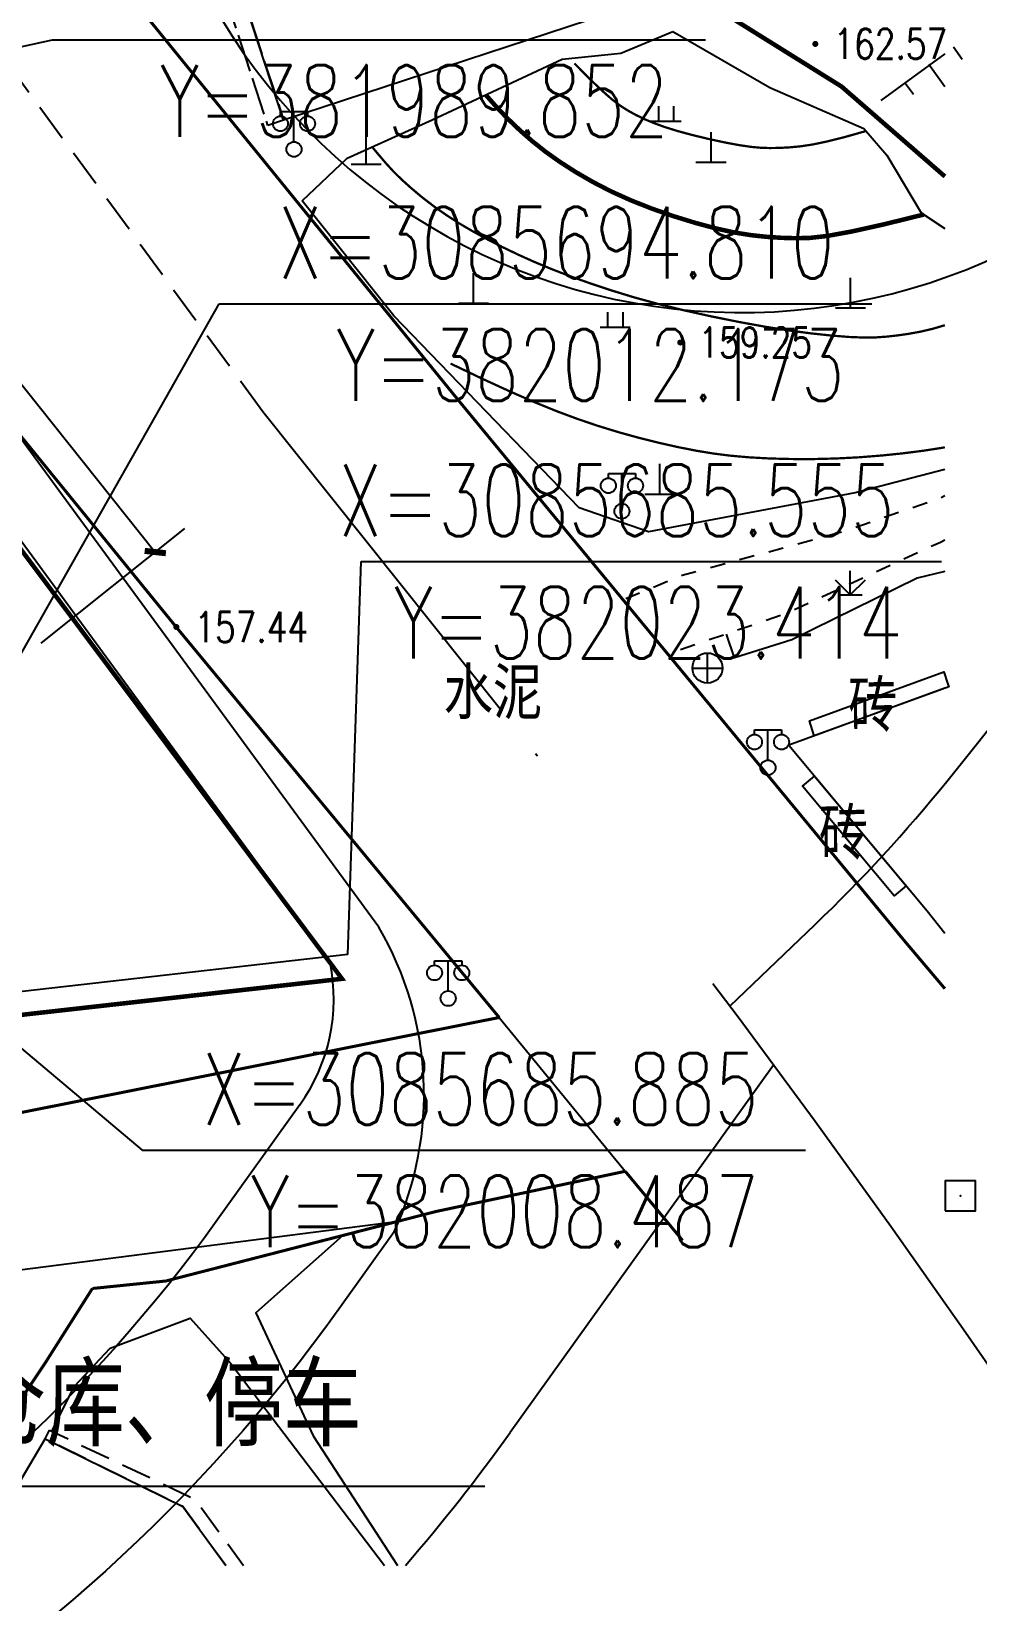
# Model space of a CAD drawing. Extents: x -809667 to 586099, y 3084146 to 3634412.
# Drawn here: x 382012.9 to 382044.3, y 3085664.1 to 3085716.2 of the extents above; entities that cross this region are included whole.
import ezdxf
from ezdxf.enums import TextEntityAlignment as Align

# ---------------------------------------------------------------- set-up
doc = ezdxf.new("R2010")
doc.units = 0
doc.header["$LTSCALE"] = 0.5
doc.header["$PDSIZE"] = 0.2
for name, pattern in [('DASHDOT', [25.4, 12.7, -6.35, 0, -6.35]), ('DASHED', [0.75, 0.5, -0.25]), ('X3', [5, 4, -1]), ('X39', [3, 2.5, -0.5]), ('X5', [3, 2, -1]), ('X6', [2, 1, -1])]:
    doc.linetypes.add(name, pattern=pattern)
doc.layers.get('0').update_dxf_attribs({"linetype": 'CONTINUOUS'})
doc.layers.get('Defpoints').update_dxf_attribs({"linetype": 'CONTINUOUS'})
for name, color, linetype in [('0-人行道线', 46, 'CONTINUOUS'), ('DIM_COOR', 3, 'CONTINUOUS'), ('dxt', 252, 'CONTINUOUS'), ('GCD', 252, 'CONTINUOUS'), ('JMD', 7, 'CONTINUOUS'), ('KZD', 252, 'CONTINUOUS'), ('PUB_DIM', 3, 'CONTINUOUS'), ('PUB_TEXT', 7, 'CONTINUOUS'), ('RD-中线', 1, 'DASHDOT'), ('文字', 7, 'CONTINUOUS'), ('道路', 4, 'CONTINUOUS')]:
    doc.layers.add(name, color=color, linetype=linetype)
doc.styles.add('_TCH_DIM', font='SIMPLEX', dxfattribs={"bigfont": 'GBCBIG'})
doc.styles.add('_TCH_DIM_T3', font='SIMPLEX', dxfattribs={"width": 0.705882, "bigfont": 'GBCBIG'})
doc.styles.add('HZ', font='', dxfattribs={"width": 0.8})
doc.styles.get("Standard").update_dxf_attribs({"font": 'rs.shx', "bigfont": 'hztxt.shx'})
doc.styles.get('HZ').set_extended_font_data('NSimSun')
doc.linetypes.add('10421', pattern='A,2,[150,AAA.SHX,S=1,R=0,X=0,Y=1],1e-11', length=2)
doc.linetypes.add('10422', pattern='A,2,[150,AAA.SHX,S=1,R=0,X=0,Y=1],2,[177,AAA.SHX,S=1,R=0,X=0,Y=0.8],1e-09', length=4)
doc.linetypes.add('1161', pattern='A,0,[149,AAA.SHX,S=0.15,R=0,X=0,Y=0],-1.6', length=1.6)
doc.linetypes.add('443', pattern='A,5,[169,AAA.SHX,S=0.83,R=0,X=0,Y=0],5', length=10)
doc.dimstyles.new('_TCH_ARCH&&1', dxfattribs={"dimtxt": 1.4875, "dimasz": 0.5, "dimexe": 1.25, "dimexo": 1.5, "dimgap": 0.63125, "dimtad": 1, "dimdec": 1, "dimzin": 0, "dimdsep": 46, "dimtxsty": '_TCH_DIM_T3', "dimblk": 'ARCHTICK', "dimcen": 0.09, "dimclrt": 7, "dimazin": 2, "dimtfac": 1, "dimtdec": 1, "dimtix": 1, "dimtmove": 2, "dimatfit": 3, "dimfxl": 0, "dimtolj": 1, "dimtzin": 0, "dimarcsym": 0})

# ---------------------------------------------------------------- blocks, each defined once
blk = doc.blocks.new('gc111')
for p, q in [((0, 0), (0, 2)), ((-1, 0), (1, 0))]:
    blk.add_line(p, q)
blk = doc.blocks.new('gc119')
at = {"color": 0}
for p, q in [((-1, 0), (1, 0)), ((-0.5, 1), (-0.5, 0)), ((0.5, 1), (0.5, 0))]:
    blk.add_line(p, q, dxfattribs=at)
blk = doc.blocks.new('gc097')
at = {"color": 0}
for p, q in [((-0.9, 2.2), (-0.9, 2.5)), ((-0.9, 2.5), (0.9, 2.5)), ((0, 0.5), (0, 2.5)), ((0.9, 2.5), (0.9, 2.2))]:
    blk.add_line(p, q, dxfattribs=at)
for centre in [(-0.9, 1.7), (0.9, 1.7), (0, 0)]:
    blk.add_circle(centre, 0.5, dxfattribs=at)
blk = doc.blocks.new('gc124')
at = {"color": 0}
for p, q in [((0, 0), (0, 1.6)), ((-1, 1), (0, 0)), ((-0.8, 0), (0.8, 0)), ((0, 0), (1, 1))]:
    blk.add_line(p, q, dxfattribs=at)
blk = doc.blocks.new('gc043')
for p, q in [((-1, 0), (1, 0)), ((0, -1), (0, 1))]:
    blk.add_line(p, q)
blk.add_circle((0, 0), 1)
blk = doc.blocks.new('gc261')
blk.add_lwpolyline([(-1, -1), (1, -1), (1, 1), (-1, 1)], close=True)
blk.add_point((0, 0))
blk = doc.blocks.new('GC200')
at = {"color": 0, "linetype": 'Continuous', "const_width": 0.2, "flags": 128}
blk.add_lwpolyline([(-0.1, 0, 1), (0.1, 0, 1)], format="xyb", close=True, dxfattribs=at)
blk = doc.blocks.new('_ArchTick')
at = {"color": 0, "linetype": 'ByBlock', "const_width": 0.4}
blk.add_lwpolyline([(-0.5, -0.5), (0.5, 0.5)], dxfattribs=at)
blk = doc.blocks.new('*D107')
at = {"layer": 'Defpoints', "color": 0, "linetype": 'Continuous', "transparency": 16777216}
for p in [(381995.909, 3085715.205), (382017.026, 3085698.898), (382012.071, 3085694.945)]:
    blk.add_point(p, dxfattribs=at)
at = {"layer": 'PUB_DIM', "color": 0, "linetype": 'Continuous', "lineweight": -2, "transparency": 16777216}
for p, q in [((381997.082, 3085716.14), (382001.841, 3085719.937)), ((382000.864, 3085719.157), (382017.026, 3085698.898)), ((382013.243, 3085695.88), (382018.003, 3085699.677))]:
    blk.add_line(p, q, dxfattribs=at)
at = {"layer": 'PUB_DIM', "color": 0, "linetype": 'Continuous', "lineweight": -2, "transparency": 16777216, "xscale": 0.5, "yscale": 0.5, "zscale": 0.5}
for p, rotation in [((382000.864, 3085719.157), 128.58050783308), ((382017.026, 3085698.898), 308.58050783308)]:
    blk.add_blockref('_ArchTick', p, dxfattribs=dict(at, rotation=rotation))
at = {"layer": 'PUB_DIM', "color": 7, "linetype": 'Continuous', "transparency": 16777216, "insert": (382010.02, 3085709.885), "char_height": 1.4875, "attachment_point": 5, "rotation": 308.5805, "style": '_TCH_DIM_T3'}
blk.add_mtext('\\A1;25.9', dxfattribs=at)

msp = doc.modelspace()

# ---------------------------------------------------------------- linework, layer by layer
at = {"linetype": 'Continuous', "flags": 128}
msp.add_lwpolyline([(381989.578, 3085695.08), (381991.789, 3085667.928), (382027.957, 3085667.928)], dxfattribs=at)
at = {"layer": '0-人行道线', "linetype": 'Continuous', "flags": 128}
msp.add_lwpolyline([(382022.825, 3085685.277), (381981.257, 3085741.996)], dxfattribs=at)
for points in [[(382021.822, 3085680.575, 0.209087), (382022.825, 3085685.277, 0.335846)], [(382021.822, 3085680.575), (382019.047, 3085676.707, -0.213756), (381983.717, 3085656.135), (381883.617, 3085645.472)]]:
    msp.add_lwpolyline(points, format="xyb", dxfattribs=at)
at = {"layer": 'DIM_COOR', "color": 3, "linetype": 'Continuous'}
for p, q in [((381989.852, 3085710.592), (382013.619, 3085715.885)), ((382013.619, 3085715.885), (382035.267, 3085715.885)), ((382012.173, 3085694.81), (382019.143, 3085707.128)), ((382019.143, 3085707.128), (382040.791, 3085707.128)), ((382023.414, 3085685.555), (382023.848, 3085698.585)), ((382023.848, 3085698.585), (382043.102, 3085698.585)), ((382008.487, 3085685.885), (382016.588, 3085679.069)), ((382016.588, 3085679.069), (382038.588, 3085679.069))]:
    msp.add_line(p, q, dxfattribs=at)
at = {"layer": 'dxt', "color": 252, "linetype": 'Continuous'}
for p, q in [((382043.497, 3085715.649, 165.577), (382043.78, 3085715.236, 165.577)), ((382042.679, 3085715.074, 165.577), (382043.21, 3085714.335, 165.577)), ((382041.873, 3085714.481, 165.577), (382042.174, 3085714.081, 165.577))]:
    msp.add_line(p, q, dxfattribs=at)
at = {"layer": 'dxt', "color": 252, "linetype": 'Continuous', "flags": 128}
for points, const_width in [([(382041.868, 3085686.008), (382027.002, 3085704.022), (382004.898, 3085731.216)], 0.1), ([(382028.431, 3085683.467), (382017.718, 3085696.414), (381990.89, 3085729.381), (381990.89, 3085729.381)], 0.1), ([(382040.599, 3085712.857), (382039.919, 3085712.665), (382039.331, 3085712.516), (382038.833, 3085712.411), (382038.425, 3085712.349), (382038.071, 3085712.316), (382037.733, 3085712.297), (382037.412, 3085712.292), (382037.107, 3085712.301), (382036.775, 3085712.332), (382036.376, 3085712.391), (382035.909, 3085712.478), (382035.374, 3085712.594), (382034.834, 3085712.724), (382034.354, 3085712.854), (382033.935, 3085712.984), (382033.574, 3085713.114), (382033.255, 3085713.248), (382032.959, 3085713.391), (382032.684, 3085713.543), (382032.433, 3085713.704), (382032.158, 3085713.915), (382031.816, 3085714.217), (382031.405, 3085714.611), (382030.927, 3085715.096)], 0.075), ([(382042.51, 3085710.088), (382041.195, 3085709.764), (382040.128, 3085709.527), (382039.308, 3085709.377), (382038.735, 3085709.313), (382038.277, 3085709.303), (382037.801, 3085709.315), (382037.308, 3085709.348), (382036.797, 3085709.402), (382036.246, 3085709.489), (382035.633, 3085709.623), (382034.959, 3085709.804), (382034.222, 3085710.03), (382033.478, 3085710.289), (382032.781, 3085710.566), (382032.13, 3085710.86), (382031.526, 3085711.173), (382030.965, 3085711.498), (382030.445, 3085711.832), (382029.964, 3085712.173), (382029.524, 3085712.523), (382029.113, 3085712.884), (382028.72, 3085713.259), (382028.344, 3085713.649), (382027.987, 3085714.053)], 0.15), ([(382014.94, 3085674.483), (382017.376, 3085674.731), (382026.337, 3085677.036), (382032.61, 3085678.368)], 0.1), ([(382001.605, 3085639.309), (382004.064, 3085644.33), (382005.578, 3085647.673), (382006.654, 3085652.792), (382007.537, 3085656.324), (382009.811, 3085665.178), (382012.149, 3085670.177), (382013.411, 3085672.069), (382014.94, 3085674.483)], 0.1)]:
    msp.add_lwpolyline(points, dxfattribs=dict(at, const_width=const_width))
for points, elevation in [([(382017.686, 3085721.846), (382016.265, 3085726.181), (382025.837, 3085729.32), (382028.195, 3085722.127), (382030.094, 3085722.75), (382032.063, 3085716.75), (382021.283, 3085713.215), (382018.379, 3085722.073)], 62.744), ([(382038.625, 3085691.25), (382038.89, 3085691.471), (382041.929, 3085687.833), (382041.531, 3085687.5), (382038.492, 3085691.139)], -863.755)]:
    msp.add_lwpolyline(points, close=True, dxfattribs=dict(at, elevation=elevation))
at = {"layer": 'dxt', "color": 252, "linetype": 'X3', "flags": 128}
for points, const_width in [([(382043.21, 3085711.35), (382039.783, 3085714.331), (382035.978, 3085716.703), (382032.685, 3085721.194), (382030.955, 3085727.145)], 0.15), ([(381864.996, 3085663.509), (381931.36, 3085669.63), (381937.99, 3085670.661), (381949.415, 3085671.766), (381979.087, 3085675.645), (381996.535, 3085677.128), (382028.431, 3085683.467)], 0.1)]:
    msp.add_lwpolyline(points, dxfattribs=dict(at, const_width=const_width))
at = {"layer": 'dxt', "color": 252, "linetype": 'X39', "flags": 128}
msp.add_lwpolyline([(382019.706, 3085718.025), (382021.283, 3085713.215), (382020.763, 3085713.045), (382019.186, 3085717.854)], close=True, dxfattribs=at)
at = {"layer": 'dxt', "color": 252, "linetype": '10421', "flags": 128}
msp.add_lwpolyline([(382021.899, 3085710.537), (382023.389, 3085711.952), (382026.213, 3085713.224), (382030.523, 3085715.237), (382032.463, 3085715.438), (382034.192, 3085716.158)], dxfattribs=at)
at = {"layer": 'dxt', "color": 252, "linetype": '1161'}
msp.add_lwpolyline([(382034.192, 3085716.158), (382037.409, 3085714.304), (382040.526, 3085712.941), (382041.285, 3085712.061), (382042.42, 3085710.148), (382043.21, 3085709.623)], dxfattribs=at)
at = {"layer": 'dxt', "color": 252, "linetype": 'Continuous'}
msp.add_lwpolyline([(382043.21, 3085715.413), (382041.081, 3085713.87)], dxfattribs=at)
at = {"layer": 'dxt', "color": 252, "linetype": 'Continuous', "const_width": 0.075}
for points in [[(382043.21, 3085706.419), (382042.804, 3085706.299), (382042.397, 3085706.204), (382042.014, 3085706.134), (382041.641, 3085706.08), (382041.276, 3085706.04), (382040.92, 3085706.014), (382040.522, 3085706.009), (382040.032, 3085706.029), (382039.451, 3085706.075), (382038.777, 3085706.147), (382038.03, 3085706.245), (382037.229, 3085706.372), (382036.373, 3085706.528), (382035.463, 3085706.711), (382034.552, 3085706.914), (382033.693, 3085707.126), (382032.884, 3085707.348), (382032.128, 3085707.58), (382031.421, 3085707.816), (382030.762, 3085708.051), (382030.151, 3085708.286), (382029.587, 3085708.521), (382029.056, 3085708.76), (382028.542, 3085709.007), (382028.044, 3085709.262), (382027.564, 3085709.525), (382027.104, 3085709.796), (382026.669, 3085710.076), (382026.259, 3085710.364), (382025.873, 3085710.661), (382025.52, 3085710.956), (382025.205, 3085711.239), (382024.929, 3085711.51), (382024.691, 3085711.769), (382024.498, 3085711.994), (382024.356, 3085712.162), (382024.264, 3085712.273), (382024.222, 3085712.327)], [(382043.21, 3085702.372), (382043.095, 3085702.35), (382042.494, 3085702.257), (382041.835, 3085702.173), (382041.118, 3085702.099), (382040.371, 3085702.04), (382039.622, 3085702.001), (382038.872, 3085701.981), (382038.12, 3085701.982), (382037.394, 3085702.001), (382036.719, 3085702.038), (382036.097, 3085702.093), (382035.527, 3085702.165), (382034.965, 3085702.258), (382034.368, 3085702.376), (382033.735, 3085702.518), (382033.068, 3085702.684), (382032.384, 3085702.873), (382031.704, 3085703.082), (382031.028, 3085703.311), (382030.355, 3085703.561), (382029.631, 3085703.855), (382028.799, 3085704.217), (382027.861, 3085704.648), (382026.817, 3085705.147)]]:
    msp.add_lwpolyline(points, dxfattribs=at)
at = {"layer": 'dxt', "color": 252, "linetype": '10422'}
for points in [[(382043.21, 3085701.632), (382040.238, 3085700.859), (382033.382, 3085699.572), (382031.082, 3085700.364), (382024.937, 3085706.734), (382021.899, 3085710.537)], [(382043.21, 3085698.254), (382042.296, 3085698.036), (382038.136, 3085695.99), (382036.238, 3085695.39), (382035.969, 3085696.18)]]:
    msp.add_lwpolyline(points, dxfattribs=at)
at = {"layer": 'dxt', "color": 252, "linetype": '443', "const_width": 0.15, "flags": 128}
msp.add_lwpolyline([(381947.953, 3085676.717), (381958.938, 3085677.5), (381989.875, 3085681), (382023.219, 3085684.75), (382011.438, 3085700.5), (382011.219, 3085700.75)], dxfattribs=at)
at = {"layer": 'dxt', "color": 252, "linetype": 'X6', "flags": 128}
for points in [[(382032.626, 3085697.356), (382034.495, 3085698.127), (382039.825, 3085699.581), (382043.025, 3085700.679), (382043.21, 3085700.771)], [(382043.21, 3085699.292), (382043.068, 3085699.22), (382037.932, 3085696.849), (382034.109, 3085695.546)]]:
    msp.add_lwpolyline(points, dxfattribs=at)
at = {"layer": 'dxt', "color": 252, "linetype": 'Continuous', "flags": 128}
msp.add_lwpolyline([(382043.299, 3085694.553), (382043.338, 3085694.43), (382038.878, 3085692.808), (382038.723, 3085693.303), (382043.174, 3085694.922)], close=True, dxfattribs=at)
msp.add_lwpolyline([(382043.21, 3085694.383), (382038.031, 3085692.5), (382042.625, 3085687), (382043.21, 3085686.259)], dxfattribs=at)
at = {"layer": 'dxt', "color": 252, "linetype": 'Continuous', "const_width": 0.1, "flags": 128}
for points, elevation in [([(382041.868, 3085686.008), (382043.21, 3085684.422)], 159.189), ([(382034.514, 3085676.073), (382032.61, 3085678.368)], 154.437)]:
    msp.add_lwpolyline(points, dxfattribs=dict(at, elevation=elevation))
at = {"layer": 'dxt', "color": 252, "linetype": '1161', "flags": 128}
msp.add_lwpolyline([(382028.431, 3085683.467), (382032.61, 3085678.368)], dxfattribs=at)
at = {"layer": 'dxt', "color": 252, "linetype": '10421'}
msp.add_lwpolyline([(382023.242, 3085676.24), (382020.363, 3085673.678), (382022.266, 3085669.597), (382025.057, 3085665.304)], dxfattribs=at)
at = {"layer": 'dxt', "color": 252, "linetype": '1161', "elevation": -859.572, "flags": 128}
msp.add_lwpolyline([(382013.594, 3085669.75), (382014.344, 3085671.25), (382015.531, 3085672.5), (382018.188, 3085673.5), (382019.531, 3085672), (382024.632, 3085665.304)], dxfattribs=at)
at = {"layer": 'dxt', "color": 252, "linetype": 'X5', "elevation": -852.012, "flags": 128}
msp.add_lwpolyline([(382019.361, 3085665.304), (382017.938, 3085667.25), (382013.375, 3085669.5), (382013.517, 3085669.788), (382018.344, 3085667.5), (382019.95, 3085665.304)], dxfattribs=at)
at = {"layer": 'dxt', "color": 252, "linetype": 'Continuous', "elevation": -852.012, "flags": 128}
msp.add_lwpolyline([(382018.124, 3085657.028), (382014.955, 3085654.712), (382009.622, 3085660.551), (382011.156, 3085665.75), (382013.375, 3085669.5), (382017.938, 3085667.25), (382019.361, 3085665.304)], dxfattribs=at)
at = {"layer": 'RD-中线', "ltscale": 3}
for points in [[(382036.075, 3085683.845), (382038.911, 3085686.555, 0.032219), (382043.27, 3085691.292, 0.041886), (382091.64, 3085762.666, -0.055211), (382112.982, 3085793.862, -0.055211)], [(382107.084, 3085562.662), (382066.549, 3085636.536, 0.04299), (382028.471, 3085693.68), (382020.591, 3085703.551)], [(382037.532, 3085681.887), (382028.797, 3085669.712, -0.022642), (382025.322, 3085665.304, -0.022642)]]:
    msp.add_lwpolyline(points, format="xyb", dxfattribs=at)
at = {"layer": '文字', "color": 3, "linetype": 'Continuous'}
msp.add_line((382023.414, 3085685.555, -859.056), (381989.22, 3085681.657, -859.056), dxfattribs=at)
at = {"layer": '道路', "linetype": 'Continuous'}
msp.add_line((381990.585, 3085672.275, -859.056), (382025.107, 3085676.719, -859.056), dxfattribs=at)
at = {"layer": '道路', "color": 1, "linetype": 'DASHED', "ltscale": 5, "flags": 128}
msp.add_lwpolyline([(382020.591, 3085703.551), (381988.991, 3085746.669)], dxfattribs=at)
at = {"layer": '道路', "linetype": 'Continuous', "flags": 128}
msp.add_lwpolyline([(382024.438, 3085686.459), (381982.87, 3085743.179)], dxfattribs=at)
for points in [[(382017.999, 3085718.929, 0.577563), (382052.693, 3085715.034, 0.494375)], [(382024.95, 3085676.358, 0.243691), (382024.438, 3085686.459, 0.335846)], [(382024.95, 3085676.358), (382023.11, 3085673.792, -0.213756), (381984.246, 3085651.163), (381868.1, 3085638.791)]]:
    msp.add_lwpolyline(points, format="xyb", dxfattribs=at)

# ---------------------------------------------------------------- block references
at = {"layer": 'dxt', "color": 8, "linetype": 'Continuous', "xscale": 0.5, "yscale": 0.5}
for name, p in [('gc097', (382021.625, 3085712.25, -857.606)), ('gc119', (382033.961, 3085713.182, 0.714)), ('gc119', (382032.275, 3085706.352, 0.713)), ('gc097', (382032.5, 3085700.25, -859.313)), ('gc124', (382040.072, 3085697.478)), ('gc097', (382037.344, 3085691.75, -860.264)), ('gc097', (382026.738, 3085684.1, -859.596))]:
    msp.add_blockref(name, p, dxfattribs=at)
at = {"layer": 'dxt', "color": 252, "linetype": 'Continuous', "xscale": 0.5, "yscale": 0.5}
for name, p in [('gc111', (382024.018, 3085711.756, 0.714)), ('gc111', (382035.455, 3085711.821, 0.713)), ('gc111', (382027.581, 3085707.147, 0.714)), ('gc111', (382040.082, 3085706.994, 0.713)), ('gc111', (382033.755, 3085700.82, 0.713)), ('gc043', (382035.336, 3085695.051))]:
    msp.add_blockref(name, p, dxfattribs=at)
at = {"layer": 'GCD', "color": 8, "linetype": 'Continuous'}
ref = msp.add_blockref('GC200', (382038.914, 3085715.745, 162.57), dxfattribs=dict(at, xscale=0.5, yscale=0.5, zscale=0.5))
ref.add_attrib('height', '162.57', dxfattribs={"linetype": 'Continuous', "height": 1, "width": 0.8}).set_placement((382039.514, 3085715.745, 162.57), align=Align.MIDDLE_LEFT)
ref = msp.add_blockref('GC200', (382034.435, 3085705.845, 159.248), dxfattribs=dict(at, xscale=0.5, yscale=0.5, zscale=0.5))
ref.add_attrib('height', '159.25', dxfattribs={"linetype": 'Continuous', "height": 1, "width": 0.8}).set_placement((382035.035, 3085705.845, 159.248), align=Align.MIDDLE_LEFT)
ref = msp.add_blockref('GC200', (382017.723, 3085696.412, 157.442), dxfattribs=dict(at, xscale=0.5, yscale=0.5, zscale=0.5))
ref.add_attrib('height', '157.44', dxfattribs={"linetype": 'Continuous', "height": 1, "width": 0.8}).set_placement((382018.323, 3085696.412, 157.442), align=Align.MIDDLE_LEFT)
at = {"layer": 'KZD', "color": 252, "linetype": 'Continuous', "xscale": 0.5, "yscale": 0.5}
msp.add_blockref('gc261', (382043.723, 3085677.554, 156.339), dxfattribs=at)

# ---------------------------------------------------------------- texts
at = {"layer": 'DIM_COOR', "color": 7, "linetype": 'Continuous', "style": '_TCH_DIM', "width": 0.705882}
for s, p in [('Y=381989.852', (382017.187, 3085712.665)), ('X=3085694.810', (382021.111, 3085707.968)), ('Y=382012.173', (382023.031, 3085703.908)), ('X=3085685.885', (382018.588, 3085679.909)), ('Y=382008.487', (382020.188, 3085675.849))]:
    msp.add_text(s, height=2.38, dxfattribs=at).set_placement(p)
at = {"layer": 'dxt', "color": 252, "linetype": 'Continuous', "style": 'HZ', "width": 0.8}
msp.add_text('水泥', height=1.5, dxfattribs=at).set_placement((382028.222, 3085694.298), align=Align.MIDDLE)
for p in [(382041.641, 3085693.866), (382040.667, 3085689.628)]:
    msp.add_text('砖', height=1.5, rotation=0.8, dxfattribs=at).set_placement(p, align=Align.MIDDLE_RIGHT)
at = {"layer": 'JMD', "linetype": 'Continuous', "style": 'HZ', "width": 0.8}
msp.add_text('负一层为大空间仓库、停车', height=2.4, dxfattribs=at).set_placement((382008.163, 3085670.75), align=Align.MIDDLE)
at = {"layer": 'PUB_TEXT', "linetype": 'Continuous', "style": '_TCH_DIM', "width": 0.705882}
for s, p in [('X=3085685.555', (382023.102, 3085699.425)), ('Y=382023.414', (382024.942, 3085695.365))]:
    msp.add_text(s, height=2.38, dxfattribs=at).set_placement(p)

# ---------------------------------------------------------------- dimensions: what is measured, and where the dimension line sits
at = {"layer": 'PUB_DIM', "linetype": 'Continuous'}
dim = msp.add_aligned_dim(p1=(381995.909, 3085715.205), p2=(382012.071, 3085694.945), distance=6.339, dimstyle='_TCH_ARCH&&1', dxfattribs=at)
dim.commit()
dim.dimension.update_dxf_attribs({"geometry": '*D107', "text_midpoint": (382010.02, 3085709.885)})

doc.saveas('drawing.dxf')
